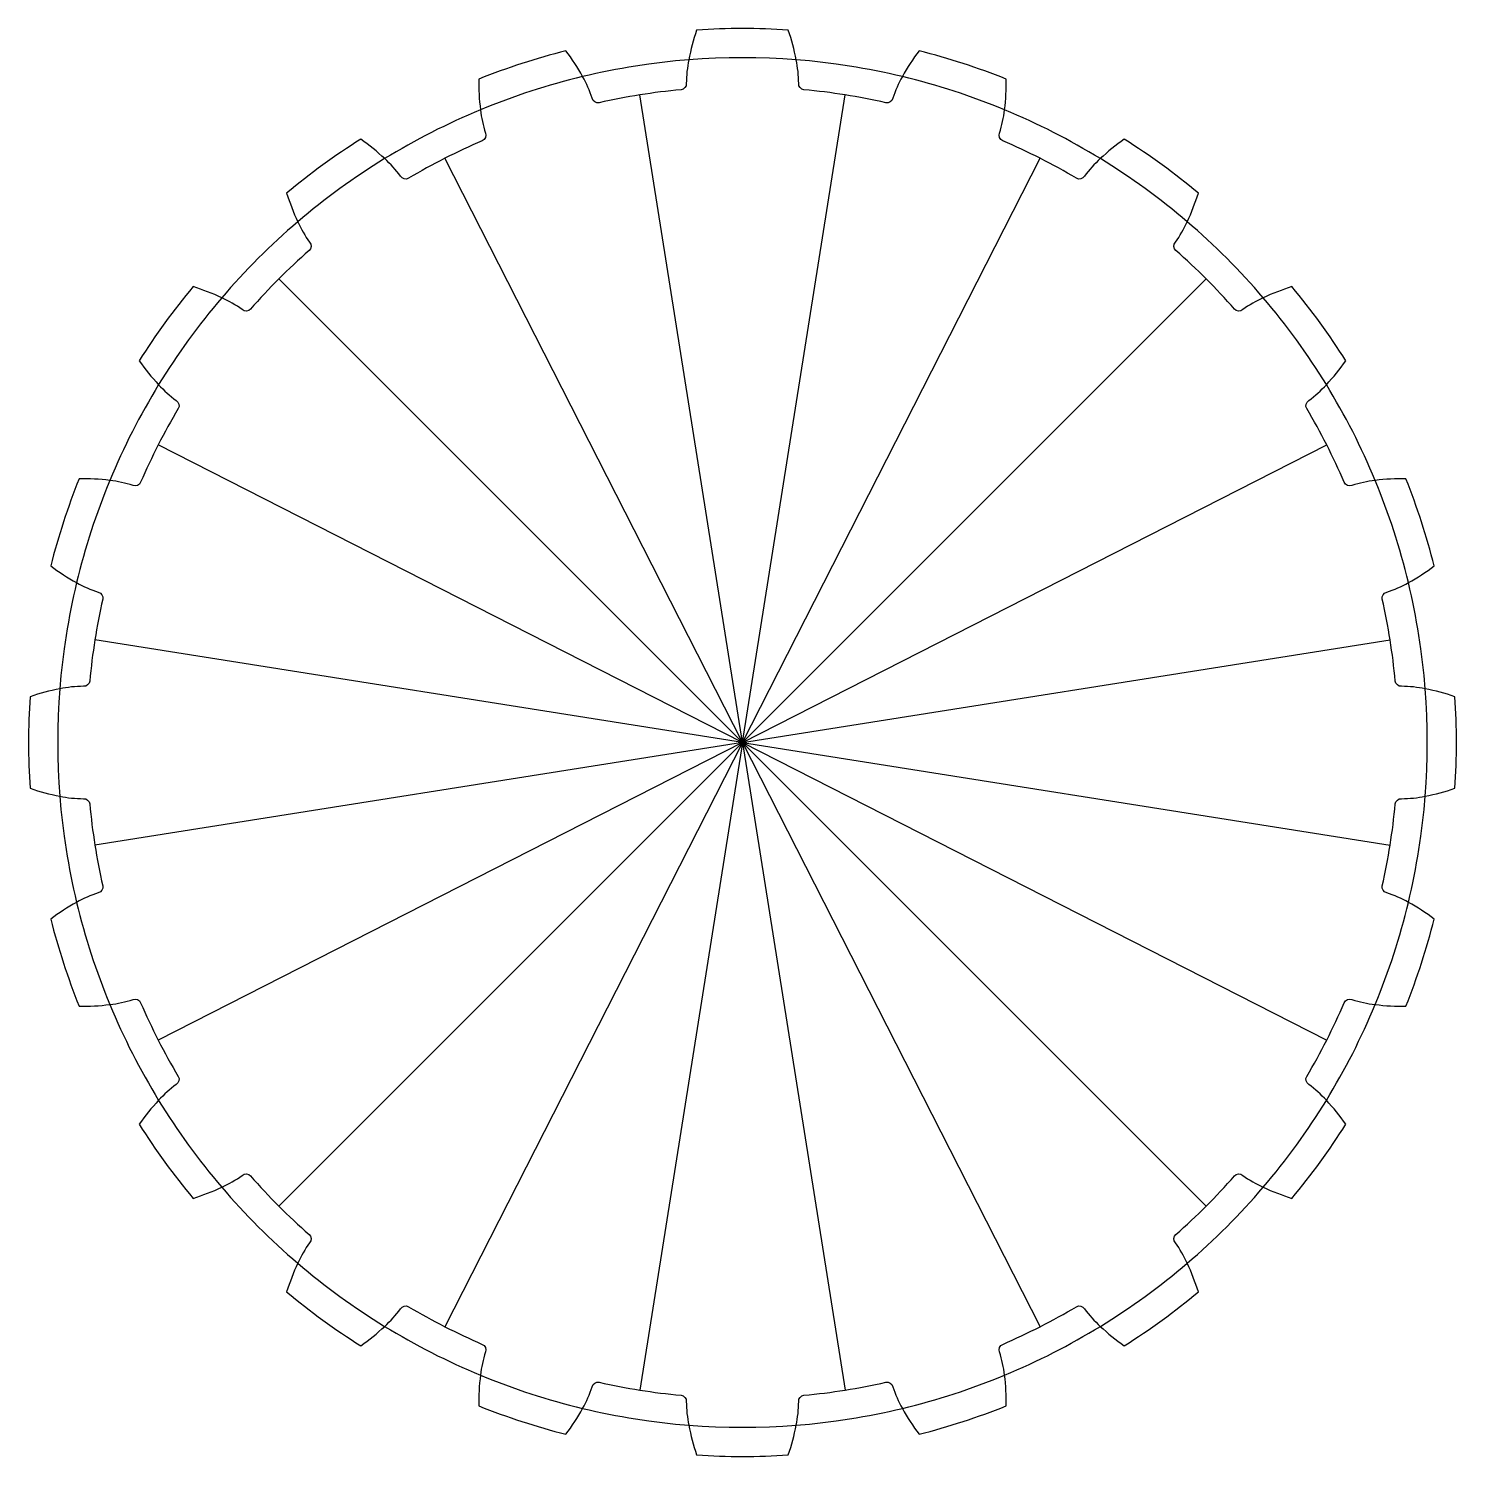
# Model space of a CAD drawing. Header units: millimetres. Extents: x 1466 to 2446, y 490 to 1470.
import ezdxf

# ---------------------------------------------------------------- set-up
doc = ezdxf.new("R2010")
doc.units = ezdxf.units.MM

msp = doc.modelspace()

# ---------------------------------------------------------------- linework, layer by layer
for q in [(1885.53, 1424.91), (2026.32, 1424.91), (1751.63, 1381.4), (2160.22, 1381.4), (1637.73, 1298.65), (2274.13, 1298.65), (1554.97, 1184.74), (2356.88, 1184.74), (1511.47, 1050.84), (2400.39, 1050.84), (1511.47, 910.05), (1554.97, 776.15), (1637.73, 662.25), (1751.63, 579.5), (1885.53, 535.99), (2026.32, 535.99), (2160.22, 579.5), (2274.13, 662.25), (2356.88, 776.15), (2400.39, 910.05)]:
    msp.add_line((1955.93, 980.45), q)
for points in [[(2026.32, 1424.91, 0.0158), (1998.11, 1428.47, -0.412924), (1994.5, 1432.81, 0.045833), (1992.8, 1449, 0.033926), (1987.38, 1469.44, 0.032128), (1924.47, 1469.44, 0.033926), (1919.05, 1449, 0.045833), (1917.35, 1432.81, -0.412924), (1913.74, 1428.47, 0.0158), (1885.53, 1424.91)], [(1885.53, 1424.91, 0.0158), (1857.6, 1419.58, -0.412924), (1852.83, 1422.59, 0.045833), (1846.21, 1437.46, 0.033926), (1834.74, 1455.22, 0.032128), (1774.91, 1435.79, 0.033926), (1776.07, 1414.67, 0.045833), (1779.45, 1398.75, -0.412924), (1777.36, 1393.5, 0.0158), (1751.63, 1381.4)], [(2160.22, 1381.4, 0.0158), (2134.49, 1393.5, -0.412924), (2132.4, 1398.75, 0.045833), (2135.79, 1414.67, 0.033926), (2136.95, 1435.79, 0.032128), (2077.12, 1455.22, 0.033926), (2065.65, 1437.46, 0.045833), (2059.02, 1422.59, -0.412924), (2054.25, 1419.58, 0.0158), (2026.32, 1424.91)], [(1751.63, 1381.4, 0.0158), (1726.72, 1367.7, -0.412924), (1721.25, 1369.09, 0.045833), (1710.35, 1381.19, 0.033926), (1693.95, 1394.54, 0.032128), (1643.06, 1357.56, 0.033926), (1650.69, 1337.84, 0.045833), (1658.83, 1323.74, -0.412924), (1658.46, 1318.11, 0.0158), (1637.73, 1298.65)], [(2274.13, 1298.65, 0.0158), (2253.4, 1318.11, -0.412924), (2253.03, 1323.74, 0.045833), (2261.17, 1337.84, 0.033926), (2268.79, 1357.56, 0.032128), (2217.9, 1394.54, 0.033926), (2201.5, 1381.19, 0.045833), (2190.61, 1369.09, -0.412924), (2185.14, 1367.7, 0.0158), (2160.22, 1381.4)], [(1637.73, 1298.65, 0.0158), (1618.27, 1277.92, -0.412924), (1612.64, 1277.55, 0.045833), (1598.54, 1285.69, 0.033926), (1578.81, 1293.32, 0.032128), (1541.84, 1242.42, 0.033926), (1555.19, 1226.02, 0.045833), (1567.29, 1215.13, -0.412924), (1568.68, 1209.66, 0.0158), (1554.97, 1184.74)], [(2356.88, 1184.74, 0.0158), (2343.18, 1209.66, -0.412924), (2344.57, 1215.13, 0.045833), (2356.67, 1226.02, 0.033926), (2370.02, 1242.42, 0.032128), (2333.04, 1293.32, 0.033926), (2313.32, 1285.69, 0.045833), (2299.22, 1277.55, -0.412924), (2293.58, 1277.92, 0.0158), (2274.13, 1298.65)], [(1554.97, 1184.74, 0.0158), (1542.87, 1159.02, -0.412924), (1537.63, 1156.92, 0.045833), (1521.7, 1160.31, 0.033926), (1500.59, 1161.47, 0.032128), (1481.15, 1101.64, 0.033926), (1498.91, 1090.17, 0.045833), (1513.79, 1083.55, -0.412924), (1516.8, 1078.77, 0.0158), (1511.47, 1050.84)], [(2400.39, 1050.84, 0.0158), (2395.05, 1078.77, -0.412924), (2398.07, 1083.55, 0.045833), (2412.94, 1090.17, 0.033926), (2430.7, 1101.64, 0.032128), (2411.26, 1161.47, 0.033926), (2390.15, 1160.31, 0.045833), (2374.22, 1156.92, -0.412924), (2368.98, 1159.02, 0.0158), (2356.88, 1184.74)], [(1511.47, 1050.84, 0.0158), (1507.91, 1022.63, -0.412924), (1503.57, 1019.03, 0.045833), (1487.38, 1017.32, 0.033926), (1466.94, 1011.9, 0.032128), (1466.94, 949, 0.033926), (1487.38, 943.57, 0.045833), (1503.57, 941.87, -0.412924), (1507.91, 938.26, 0.0158), (1511.47, 910.05)], [(2400.39, 910.05, 0.0158), (2403.95, 938.26, -0.412924), (2408.29, 941.87, 0.045833), (2424.48, 943.57, 0.033926), (2444.92, 949, 0.032128), (2444.92, 1011.9, 0.033926), (2424.48, 1017.32, 0.045833), (2408.29, 1019.03, -0.412924), (2403.95, 1022.63, 0.0158), (2400.39, 1050.84)], [(1511.47, 910.05, 0.0158), (1516.8, 882.12, -0.412924), (1513.79, 877.35, 0.045833), (1498.91, 870.73, 0.033926), (1481.15, 859.26, 0.032128), (1500.59, 799.43, 0.033926), (1521.7, 800.59, 0.045833), (1537.63, 803.97, -0.412924), (1542.87, 801.88, 0.0158), (1554.97, 776.15)], [(2356.88, 776.15, 0.0158), (2368.98, 801.88, -0.412924), (2374.22, 803.97, 0.045833), (2390.15, 800.59, 0.033926), (2411.26, 799.43, 0.032128), (2430.7, 859.26, 0.033926), (2412.94, 870.73, 0.045833), (2398.07, 877.35, -0.412924), (2395.05, 882.12, 0.0158), (2400.39, 910.05)], [(1554.97, 776.15, 0.0158), (1568.68, 751.24, -0.412924), (1567.29, 745.77, 0.045833), (1555.19, 734.87, 0.033926), (1541.84, 718.47, 0.032128), (1578.81, 667.58, 0.033926), (1598.54, 675.21, 0.045833), (1612.64, 683.35, -0.412924), (1618.27, 682.98, 0.0158), (1637.73, 662.25)], [(2274.13, 662.25, 0.0158), (2293.58, 682.98, -0.412924), (2299.22, 683.35, 0.045833), (2313.32, 675.21, 0.033926), (2333.04, 667.58, 0.032128), (2370.02, 718.47, 0.033926), (2356.67, 734.87, 0.045833), (2344.57, 745.77, -0.412924), (2343.18, 751.24, 0.0158), (2356.88, 776.15)], [(1637.73, 662.25, 0.0158), (1658.46, 642.79, -0.412924), (1658.83, 637.16, 0.045833), (1650.69, 623.06, 0.033926), (1643.06, 603.34, 0.032128), (1693.95, 566.36, 0.033926), (1710.35, 579.71, 0.045833), (1721.25, 591.81, -0.412924), (1726.72, 593.2, 0.0158), (1751.63, 579.5)], [(2160.22, 579.5, 0.0158), (2185.14, 593.2, -0.412924), (2190.61, 591.81, 0.045833), (2201.5, 579.71, 0.033926), (2217.9, 566.36, 0.032128), (2268.79, 603.34, 0.033926), (2261.17, 623.06, 0.045833), (2253.03, 637.16, -0.412924), (2253.4, 642.79, 0.0158), (2274.13, 662.25)], [(1751.63, 579.5, 0.0158), (1777.36, 567.39, -0.412924), (1779.45, 562.15, 0.045833), (1776.07, 546.23, 0.033926), (1774.91, 525.11, 0.032128), (1834.74, 505.67, 0.033926), (1846.21, 523.43, 0.045833), (1852.83, 538.31, -0.412924), (1857.6, 541.32, 0.0158), (1885.53, 535.99)], [(2026.32, 535.99, 0.0158), (2054.25, 541.32, -0.412924), (2059.02, 538.31, 0.045833), (2065.65, 523.43, 0.033926), (2077.12, 505.67, 0.032128), (2136.95, 525.11, 0.033926), (2135.79, 546.23, 0.045833), (2132.4, 562.15, -0.412924), (2134.49, 567.39, 0.0158), (2160.22, 579.5)], [(1885.53, 535.99, 0.0158), (1913.74, 532.43, -0.412924), (1917.35, 528.09, 0.045833), (1919.05, 511.9, 0.033926), (1924.47, 491.46, 0.032128), (1987.38, 491.46, 0.033926), (1992.8, 511.9, 0.045833), (1994.5, 528.09, -0.412924), (1998.11, 532.43, 0.0158), (2026.32, 535.99)]]:
    msp.add_lwpolyline(points, format="xyb")
at = {"color": 1}
for start, end in [(81, 99), (99, 117), (63, 81), (117, 135), (45, 63), (135, 153), (27, 45), (153, 171), (9, 27), (171, 189), (351, 9), (189, 207), (333, 351), (207, 225), (315, 333), (225, 243), (297, 315), (243, 261), (279, 297), (261, 279)]:
    msp.add_arc((1955.93, 980.45), 470, start, end, dxfattribs=at)

doc.saveas('drawing.dxf')
